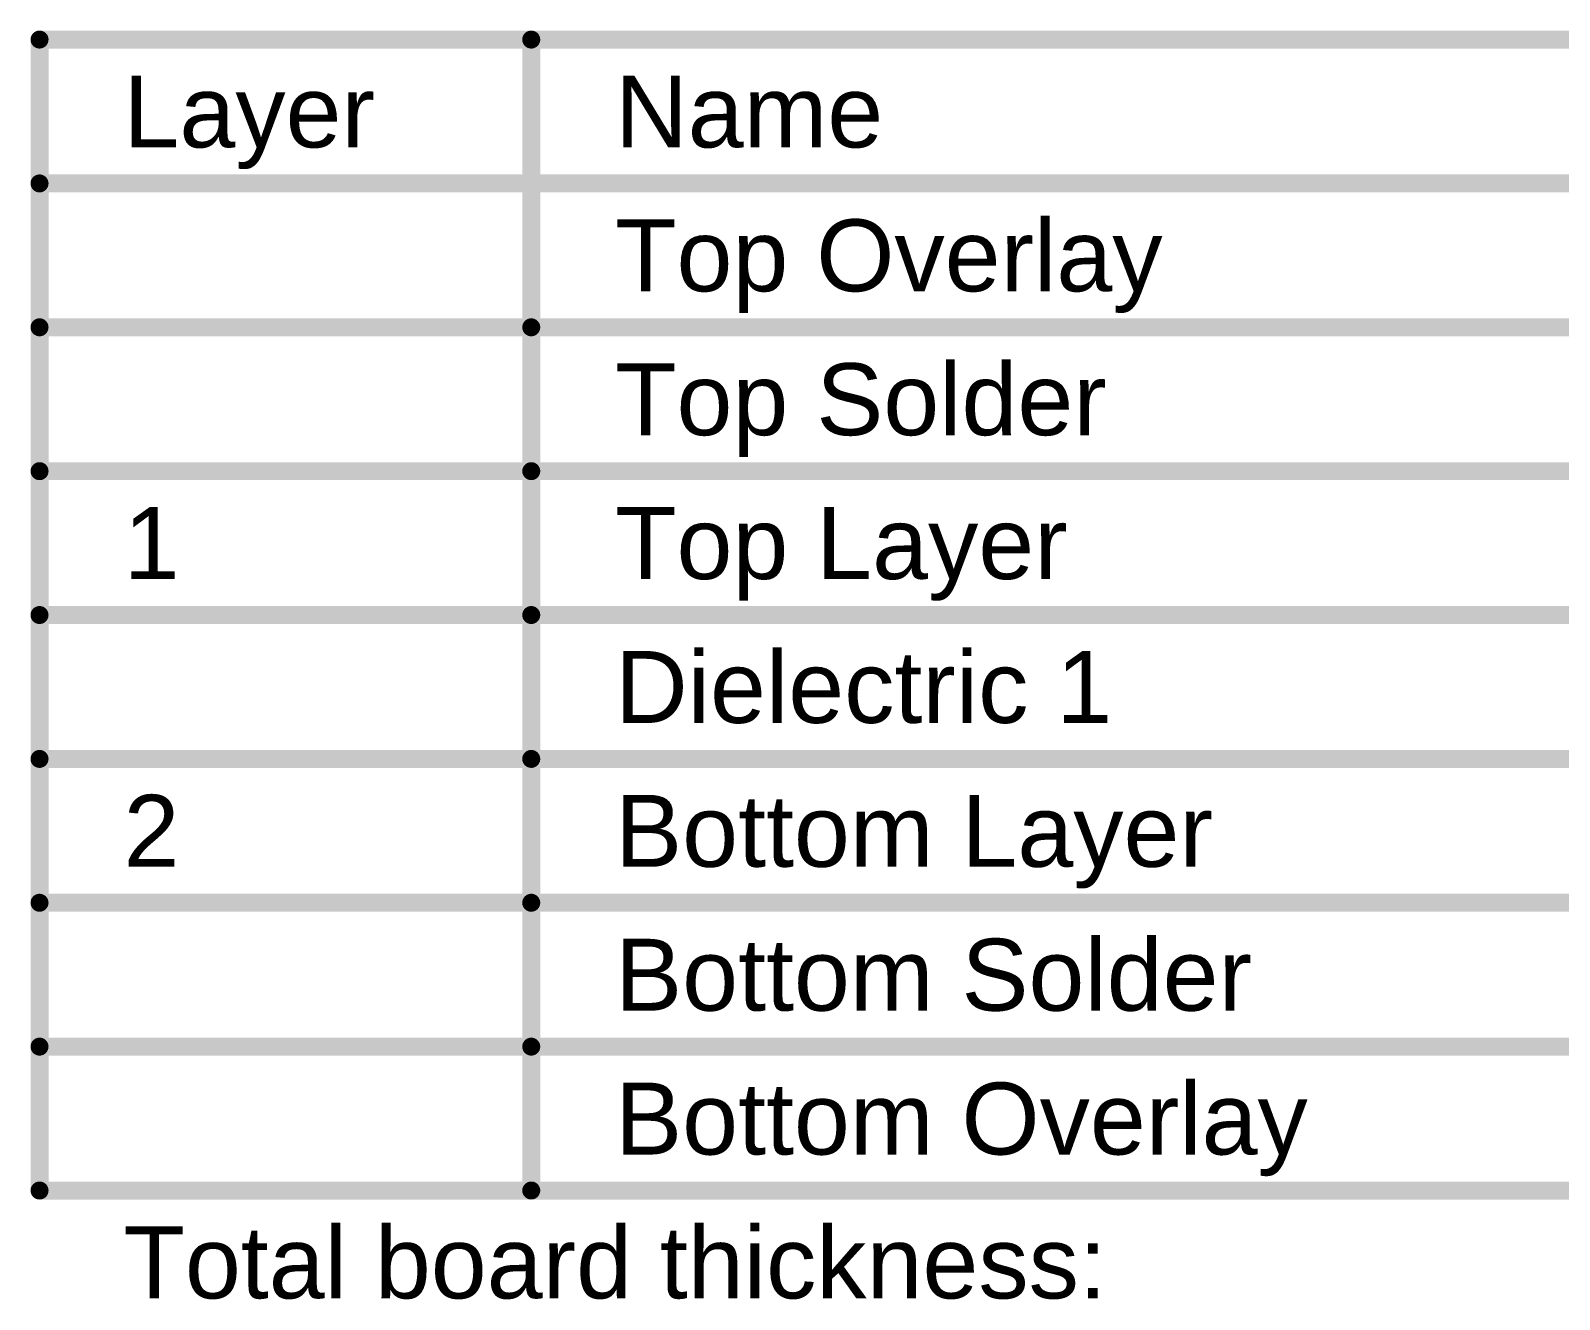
# Model space of a CAD drawing. Header units: millimetres. Extents: x -0.08 to 6.4, y -0.08 to 2.27.
# Drawn here: x 1.85 to 3.124, y 1.208 to 2.267 of the extents above; entities that cross this region are included whole.
import ezdxf

# ---------------------------------------------------------------- set-up
doc = ezdxf.new("R2010")
doc.units = ezdxf.units.MM
doc.header["$MEASUREMENT"] = 0
doc.layers.add('Mechanical1', color=6, linetype='Continuous')
doc.styles.add('Arial', font='', dxfattribs={"height": 0.2})
doc.styles.get('Arial').set_extended_font_data('Arial')

msp = doc.modelspace()

# ---------------------------------------------------------------- linework, layer by layer
at = {"layer": 'Mechanical1', "const_width": 0.015}
for points in [[(1.8571, 2.259), (6.3959, 2.259)], [(1.8571, 1.299), (1.8571, 2.259)], [(2.267, 1.299), (2.267, 2.259)], [(1.8571, 2.139), (6.3959, 2.139)], [(1.8571, 2.019), (2.267, 2.019)], [(2.267, 2.019), (3.1967, 2.019)], [(1.8571, 1.899), (2.267, 1.899)], [(2.267, 1.899), (3.1967, 1.899)], [(1.8571, 1.779), (2.267, 1.779)], [(2.267, 1.779), (3.1967, 1.779)], [(1.8571, 1.659), (2.267, 1.659)], [(2.267, 1.659), (3.1967, 1.659)], [(1.8571, 1.539), (2.267, 1.539)], [(2.267, 1.539), (3.1967, 1.539)], [(1.8571, 1.419), (2.267, 1.419)], [(2.267, 1.419), (3.1967, 1.419)], [(1.8571, 1.299), (2.267, 1.299)], [(2.267, 1.299), (3.1967, 1.299)]]:
    msp.add_lwpolyline(points, dxfattribs=at)
at = {"layer": 'Mechanical1', "const_width": 0.0075}
for points in [[(1.8533, 2.259, 1), (1.8608, 2.259, 1)], [(1.8533, 2.259, 1), (1.8608, 2.259, 1)], [(2.2633, 2.259, 1), (2.2708, 2.259, 1)], [(1.8533, 2.139, 1), (1.8608, 2.139, 1)], [(1.8533, 2.019, 1), (1.8608, 2.019, 1)], [(2.2633, 2.019, 1), (2.2708, 2.019, 1)], [(2.2633, 2.019, 1), (2.2708, 2.019, 1)], [(1.8533, 1.899, 1), (1.8608, 1.899, 1)], [(2.2633, 1.899, 1), (2.2708, 1.899, 1)], [(2.2633, 1.899, 1), (2.2708, 1.899, 1)], [(1.8533, 1.779, 1), (1.8608, 1.779, 1)], [(2.2633, 1.779, 1), (2.2708, 1.779, 1)], [(2.2633, 1.779, 1), (2.2708, 1.779, 1)], [(1.8533, 1.659, 1), (1.8608, 1.659, 1)], [(2.2633, 1.659, 1), (2.2708, 1.659, 1)], [(2.2633, 1.659, 1), (2.2708, 1.659, 1)], [(1.8533, 1.539, 1), (1.8608, 1.539, 1)], [(2.2633, 1.539, 1), (2.2708, 1.539, 1)], [(2.2633, 1.539, 1), (2.2708, 1.539, 1)], [(1.8533, 1.419, 1), (1.8608, 1.419, 1)], [(2.2633, 1.419, 1), (2.2708, 1.419, 1)], [(2.2633, 1.419, 1), (2.2708, 1.419, 1)], [(1.8533, 1.299, 1), (1.8608, 1.299, 1)], [(1.8533, 1.299, 1), (1.8608, 1.299, 1)], [(2.2633, 1.299, 1), (2.2708, 1.299, 1)], [(2.2633, 1.299, 1), (2.2708, 1.299, 1)], [(2.2633, 1.299, 1), (2.2708, 1.299, 1)]]:
    msp.add_lwpolyline(points, format="xyb", close=True, dxfattribs=at)

# ---------------------------------------------------------------- texts
at = {"layer": 'Mechanical1', "style": 'Arial'}
for s, p in [('Layer', (1.9271, 2.169)), ('Name', (2.337, 2.169)), ('Top Overlay', (2.337, 2.049)), ('Top Solder', (2.337, 1.929)), ('1', (1.9271, 1.809)), ('Top Layer', (2.337, 1.809)), ('Dielectric 1', (2.337, 1.689)), ('2', (1.9271, 1.569)), ('Bottom Layer', (2.337, 1.569)), ('Bottom Solder', (2.337, 1.449)), ('Bottom Overlay', (2.337, 1.329)), ('Total board thickness:', (1.9271, 1.209))]:
    msp.add_text(s, height=0.06, dxfattribs=at).set_placement(p)

doc.saveas('drawing.dxf')
